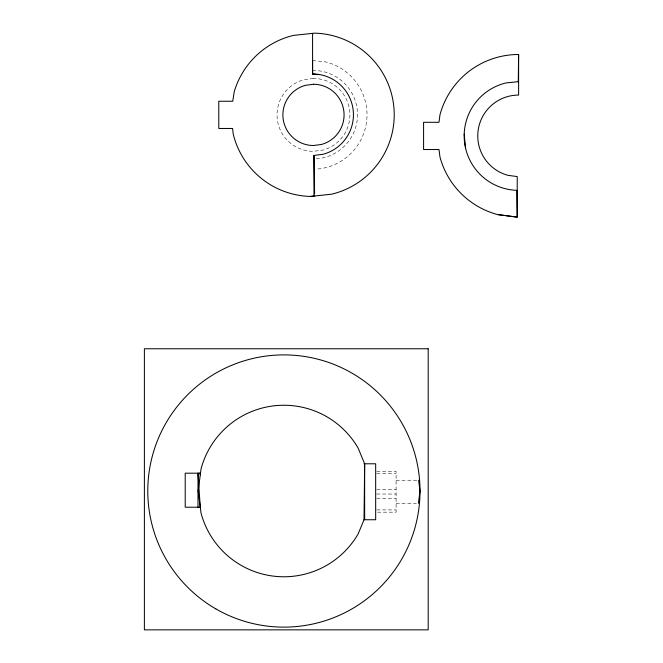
<?xml version="1.0" encoding="UTF-8"?>
<svg xmlns="http://www.w3.org/2000/svg" width="663" height="663" viewBox="0 0 663 663"><rect width="100%" height="100%" fill="white"/><g stroke="black" fill="none" stroke-linecap="round" stroke-linejoin="round"><path stroke-width="0.5" stroke-dasharray="3.31 2.49" d="M376.7 471.36L396.093 471.36L396.093 512.176L376.7 512.176M376.7 473.631L396.093 473.631M396.093 480.236L418.602 480.236M376.7 489.493L396.093 489.493M376.7 494.034L396.093 494.034M376.7 498.559L396.093 498.559M396.093 503.3L416.372 503.3M376.7 509.905L396.093 509.905M312.58 60.557L324.92 61.767A54.449 54.449 0 0 1 315.381 169.173M312.546 70.469A44.239 44.239 0 0 1 357.498 113.497A44.239 44.239 0 0 1 314.958 158.913M313.475 78.441L304.044 79.676A36.448 36.448 0 0 0 313.475 151.33L322.906 150.087A36.448 36.448 0 0 0 313.475 78.441"/><path stroke-width="0.99" d="M310.499 196.439L331.699 194.193A81.673 81.673 0 0 0 314.66 33.15L293.452 35.396A81.673 81.673 0 0 0 234.254 91.651L232.738 101.24L218.782 101.24L218.782 128.465L232.597 128.465L233.177 133.918A81.673 81.673 0 0 0 310.499 196.439L313.972 196.033L313.972 155.449L323.146 154.239A40.833 40.833 0 0 0 312.58 73.958L312.58 60.557M314.602 193.936L313.972 155.449L313.997 158.938M197.988 507.212L198.005 473.415L200.276 473.183L200.276 474.807M364.02 519.742L364.65 463.785L358.161 448.13A85.751 85.751 0 0 0 201.063 468.816L198.146 491.01L201.063 513.203A85.751 85.751 0 0 0 358.161 533.889L364.02 519.742L375.672 519.742L375.672 463.785L364.02 463.785M518.267 81.706L518.615 54.49A81.425 81.425 0 0 0 439.967 114.84L438.981 122.299L423.582 122.299L423.582 149.523L438.981 149.523L439.967 156.982A81.425 81.425 0 0 0 497.54 214.563L517.223 217.116L517.223 176.565L508.049 175.355A40.833 40.833 0 0 1 518.615 95.074L518.615 54.49M418.403 503.3L420.019 491.01L418.602 480.236M518.615 81.673L506.267 82.883A54.449 54.449 0 0 0 516.817 190.331L517.223 217.149L497.54 214.563M200.491 473.183L185.217 473.183L185.217 507.212L200.491 507.212M312.546 70.469L312.588 73.958L317.892 74.662M464.199 134.108L465.583 148.255M197.988 473.183L200.276 507.212M364.65 463.785L364.65 519.742M312.58 33.374L312.58 73.958M313.475 84.259L305.552 85.303A30.631 30.631 0 0 0 313.475 145.512L321.406 144.468A30.631 30.631 0 0 0 313.475 84.259M314.66 195.999L313.972 196.033L314.66 195.999M428.19 348.763L144.385 348.763L144.385 629.85L428.19 629.85L428.19 348.763M215.84 608.891A136.122 136.122 0 0 0 420.019 491.01A136.122 136.122 0 0 0 215.84 373.128A136.122 136.122 0 0 0 215.84 608.891"/></g></svg>
